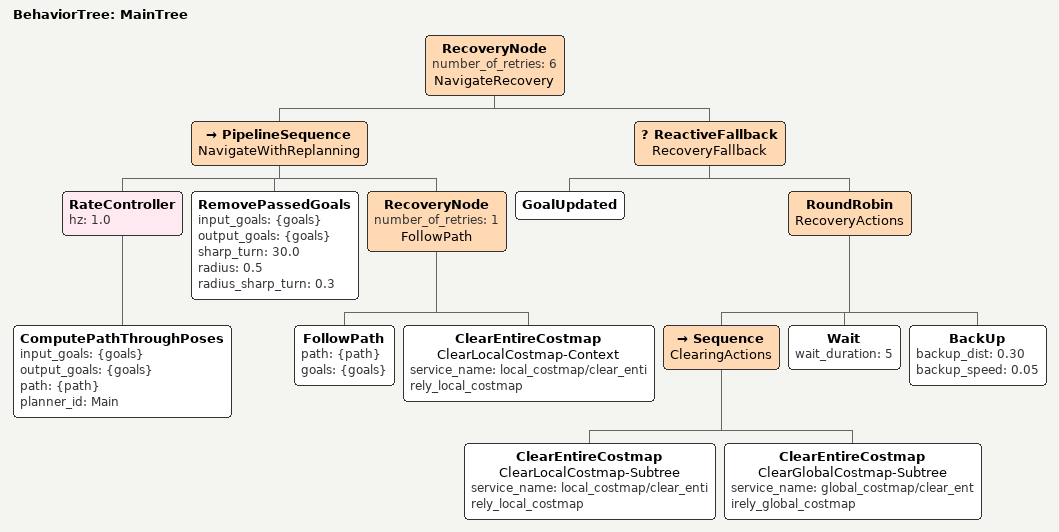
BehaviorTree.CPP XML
<root main_tree_to_execute="MainTree">
  <BehaviorTree ID="MainTree">
    <RecoveryNode number_of_retries="6" name="NavigateRecovery">
      <PipelineSequence name="NavigateWithReplanning">
        <RateController hz="1.0">
          <ComputePathThroughPoses input_goals="{goals}" output_goals="{goals}" path="{path}" planner_id="Main"/>
        </RateController>
        <RemovePassedGoals input_goals="{goals}" output_goals="{goals}" sharp_turn="30.0" radius="0.5" radius_sharp_turn="0.3"/>
        <RecoveryNode number_of_retries="1" name="FollowPath">
          <FollowPath path="{path}" goals="{goals}"/>
          <ClearEntireCostmap name="ClearLocalCostmap-Context" service_name="local_costmap/clear_entirely_local_costmap"/>
        </RecoveryNode>
      </PipelineSequence>
      <ReactiveFallback name="RecoveryFallback">
        <GoalUpdated/>
        <RoundRobin name="RecoveryActions">
          <Sequence name="ClearingActions">
            <ClearEntireCostmap name="ClearLocalCostmap-Subtree" service_name="local_costmap/clear_entirely_local_costmap"/>
            <ClearEntireCostmap name="ClearGlobalCostmap-Subtree" service_name="global_costmap/clear_entirely_global_costmap"/>
          </Sequence>
          <Wait wait_duration="5"/>
          <BackUp backup_dist="0.30" backup_speed="0.05"/>
        </RoundRobin>
      </ReactiveFallback>
    </RecoveryNode>
  </BehaviorTree>
</root>
